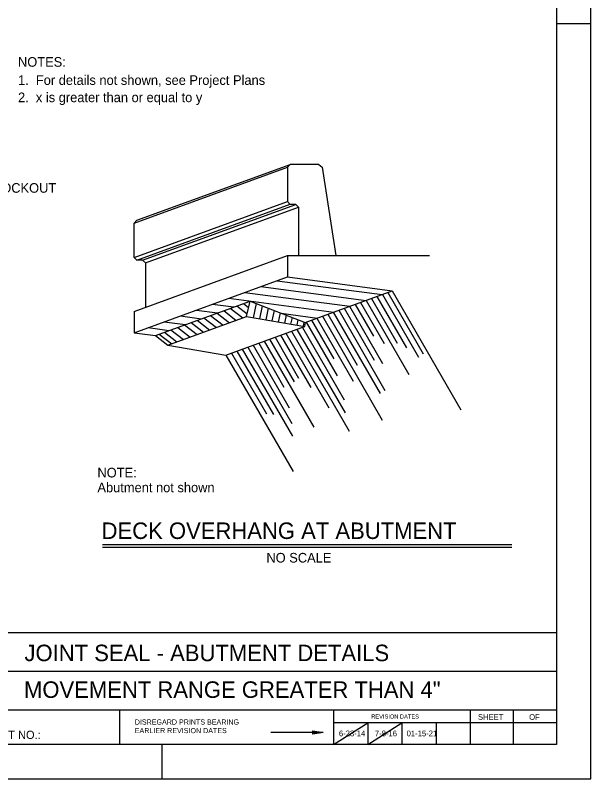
# Model space of a CAD drawing. Extents: x 0 to 2.83, y 0 to 1.83.
# Drawn here: x 2.135 to 2.833, y 0 to 0.927 of the extents above; entities that cross this region are included whole.
import ezdxf

# ---------------------------------------------------------------- set-up
doc = ezdxf.new("R2010")
doc.units = 0
for name, color, linetype in [('10 Sheet Format', 7, 'Continuous'), ('210 Border', 7, 'Continuous'), ('212 Leaders and Dim Lines', 7, 'Continuous'), ('214 Text and Titles', 7, 'Continuous'), ('241 Concrete', 7, 'Continuous')]:
    doc.layers.add(name, color=color, linetype=linetype)

msp = doc.modelspace()

# ---------------------------------------------------------------- linework, layer by layer
at = {"layer": '10 Sheet Format'}
msp.add_lwpolyline([(0, 0), (2.83333, 0), (2.83333, 1.83333), (0, 1.83333)], close=True, dxfattribs=at)
at = {"layer": '210 Border'}
for p, q in [((2.79167, 1.79167), (2.79167, 0.04167)), ((2.79167, 0.91667), (2.83333, 0.91667)), ((2.79167, 0.17708), (0.08333, 0.17708)), ((2.79167, 0.13021), (2.02083, 0.13021)), ((2.79167, 0.08333), (0.08333, 0.08333)), ((2.2614, 0.04167), (2.2614, 0.08333)), ((2.52083, 0.08333), (2.52083, 0.04167)), ((2.68695, 0.08306), (2.68695, 0.04167)), ((2.73903, 0.08333), (2.73903, 0.04167)), ((2.79167, 0.06771), (2.52083, 0.06771)), ((2.52083, 0.04167), (2.5625, 0.06771)), ((2.5625, 0.06771), (2.5625, 0.04167)), ((2.5625, 0.04167), (2.60417, 0.06771)), ((2.60417, 0.06771), (2.60417, 0.04167)), ((2.64583, 0.06771), (2.64583, 0.04167)), ((2.50281, 0.05608), (2.44482, 0.05608)), ((2.49602, 0.05817), (2.50852, 0.05608)), ((2.49602, 0.05399), (2.49602, 0.05817)), ((2.50852, 0.05608), (2.49602, 0.05399)), ((2.4981, 0.05677), (2.50227, 0.05608)), ((2.4981, 0.05538), (2.4981, 0.05677)), ((2.50227, 0.05608), (2.4981, 0.05538)), ((2.79167, 0.04167), (0.08333, 0.04167)), ((2.3125, 0.04167), (2.3125, 0))]:
    msp.add_line(p, q, dxfattribs=at)
for points in [[(2.50217, 0.05608), (2.49026, 0.05608)], [(2.50852, 0.05608), (2.49602, 0.05608)], [(2.50227, 0.05608), (2.4981, 0.05608)], [(2.50852, 0.05608), (2.50246, 0.05608)]]:
    msp.add_lwpolyline(points, dxfattribs=at)
at = {"layer": '214 Text and Titles'}
for p, q in [((2.24048, 0.28416), (2.73758, 0.28416)), ((2.24048, 0.28091), (2.73758, 0.28091))]:
    msp.add_line(p, q, dxfattribs=at)
at = {"layer": '241 Concrete'}
for p, q in [((2.27884, 0.67439), (2.465, 0.74215)), ((2.28231, 0.67786), (2.4685, 0.74563)), ((2.465, 0.74215), (2.46849, 0.74563)), ((2.465, 0.74215), (2.465, 0.70054)), ((2.50326, 0.74563), (2.46842, 0.74563)), ((2.50326, 0.74563), (2.50722, 0.74221)), ((2.50722, 0.74221), (2.52397, 0.63491)), ((2.27884, 0.63275), (2.465, 0.70051)), ((2.28219, 0.62936), (2.46854, 0.69719)), ((2.28906, 0.62936), (2.47525, 0.69713)), ((2.46502, 0.70049), (2.46838, 0.69713)), ((2.47525, 0.69713), (2.46838, 0.69713)), ((2.47525, 0.69713), (2.47867, 0.69371)), ((2.29268, 0.62602), (2.47867, 0.69371)), ((2.47867, 0.69371), (2.47867, 0.63497)), ((2.27887, 0.67443), (2.28231, 0.67786)), ((2.27884, 0.63275), (2.27884, 0.67439)), ((2.27883, 0.63276), (2.28223, 0.62936)), ((2.27901, 0.56721), (2.465, 0.63491)), ((2.465, 0.63491), (2.465, 0.60904)), ((2.465, 0.63491), (2.63757, 0.63491)), ((2.28906, 0.62936), (2.28219, 0.62936)), ((2.28906, 0.62936), (2.29268, 0.62602)), ((2.29268, 0.62602), (2.29268, 0.57219)), ((2.27901, 0.54135), (2.465, 0.60904)), ((2.4525, 0.60449), (2.58004, 0.5877)), ((2.465, 0.60904), (2.59235, 0.59227)), ((2.43292, 0.59736), (2.56047, 0.58057)), ((2.41335, 0.59024), (2.54089, 0.57345)), ((2.48673, 0.55372), (2.59219, 0.59216)), ((2.57373, 0.58543), (2.60976, 0.52303)), ((2.58036, 0.58784), (2.62423, 0.51185)), ((2.58698, 0.59026), (2.63006, 0.51564)), ((2.59219, 0.59216), (2.67552, 0.44782)), ((2.30472, 0.53797), (2.41962, 0.57979)), ((2.37419, 0.57599), (2.39988, 0.57261)), ((2.39377, 0.58311), (2.52131, 0.56632)), ((2.41178, 0.57694), (2.41797, 0.57212)), ((2.41556, 0.5609), (2.41962, 0.57979)), ((2.41962, 0.57979), (2.48673, 0.55372)), ((2.42375, 0.5595), (2.42745, 0.57669)), ((2.54723, 0.57577), (2.56963, 0.53697)), ((2.55386, 0.57819), (2.58259, 0.52843)), ((2.56048, 0.5806), (2.61233, 0.4908)), ((2.56711, 0.58301), (2.5984, 0.52881)), ((2.27901, 0.56721), (2.27901, 0.54135)), ((2.35461, 0.56886), (2.3803, 0.56548)), ((2.38768, 0.56816), (2.40294, 0.55631)), ((2.39571, 0.57109), (2.41097, 0.55923)), ((2.40374, 0.57401), (2.41629, 0.56426)), ((2.43155, 0.55817), (2.43492, 0.57385)), ((2.4391, 0.55688), (2.44215, 0.57104)), ((2.44666, 0.55559), (2.44938, 0.56823)), ((2.45421, 0.5543), (2.4566, 0.56542)), ((2.52073, 0.56611), (2.57772, 0.4674)), ((2.52736, 0.56852), (2.58352, 0.47125)), ((2.53398, 0.57094), (2.57041, 0.50785)), ((2.54061, 0.57336), (2.58062, 0.50405)), ((2.31998, 0.52611), (2.41556, 0.5609)), ((2.33504, 0.56174), (2.36072, 0.55835)), ((2.35555, 0.55647), (2.3708, 0.54461)), ((2.36358, 0.55939), (2.37884, 0.54754)), ((2.37161, 0.56232), (2.38687, 0.55046)), ((2.37965, 0.56524), (2.3949, 0.55338)), ((2.41556, 0.5609), (2.486, 0.54887)), ((2.45753, 0.56502), (2.50176, 0.55919)), ((2.46176, 0.55301), (2.46383, 0.56262)), ((2.46932, 0.55172), (2.47106, 0.55981)), ((2.47687, 0.55043), (2.47828, 0.557)), ((2.49423, 0.55645), (2.52136, 0.50947)), ((2.50086, 0.55887), (2.54499, 0.48243)), ((2.50748, 0.56128), (2.58024, 0.43527)), ((2.51411, 0.5637), (2.54976, 0.50195)), ((2.29588, 0.54749), (2.32157, 0.5441)), ((2.31546, 0.55461), (2.34115, 0.55123)), ((2.33184, 0.54784), (2.3471, 0.53598)), ((2.34023, 0.55089), (2.35548, 0.53903)), ((2.34805, 0.55374), (2.36331, 0.54188)), ((2.39039, 0.51409), (2.48599, 0.54887)), ((2.48317, 0.54784), (2.53393, 0.45991)), ((2.48443, 0.54914), (2.48551, 0.55419)), ((2.48673, 0.55372), (2.48598, 0.54888)), ((2.48761, 0.55404), (2.52526, 0.48882)), ((2.27906, 0.54135), (2.30472, 0.53797)), ((2.30472, 0.53797), (2.31998, 0.52611)), ((2.30926, 0.53962), (2.32452, 0.52776)), ((2.31565, 0.54195), (2.33091, 0.53009)), ((2.32367, 0.54487), (2.33893, 0.53301)), ((2.45666, 0.5382), (2.49333, 0.47469)), ((2.46329, 0.54061), (2.5154, 0.45035)), ((2.46991, 0.54302), (2.53998, 0.42166)), ((2.47654, 0.54543), (2.5351, 0.444)), ((2.43015, 0.52855), (2.46087, 0.47535)), ((2.43678, 0.53097), (2.49699, 0.42668)), ((2.44341, 0.53338), (2.47317, 0.48183)), ((2.45003, 0.53579), (2.47862, 0.48628)), ((2.31998, 0.52611), (2.39039, 0.51409)), ((2.41027, 0.52132), (2.47113, 0.41591)), ((2.4169, 0.52373), (2.47027, 0.43128)), ((2.42353, 0.52614), (2.46728, 0.45036)), ((2.39039, 0.51409), (2.47198, 0.37277)), ((2.39702, 0.5165), (2.43959, 0.44276)), ((2.40365, 0.51891), (2.44808, 0.44194))]:
    msp.add_line(p, q, dxfattribs=at)

# ---------------------------------------------------------------- texts
at = {"layer": '210 Border'}
for s, height, p in [('JOINT SEAL - ABUTMENT DETAILS', 0.02, (2.14577, 0.1427)), ('MOVEMENT RANGE GREATER THAN 4"', 0.02, (2.14521, 0.09817)), ('REVISION DATES', 0.004999, (2.56684, 0.07302)), ('SHEET', 0.006945, (2.69638, 0.07147)), ('OF', 0.006945, (2.75853, 0.07147)), ('DISREGARD PRINTS BEARING', 0.0062491, (2.27972, 0.06572)), ('CONTRACT NO.:', 0.01, (2.05997, 0.04828)), ('EARLIER REVISION DATES', 0.0062491, (2.27972, 0.05531)), ('6-23-14', 0.006943, (2.5276, 0.05151)), ('7-8-16', 0.006943, (2.57129, 0.05151)), ('01-15-21', 0.006943, (2.60979, 0.05151))]:
    msp.add_text(s, height=height, dxfattribs=at).set_placement(p)
at = {"layer": '212 Leaders and Dim Lines'}
for s, height, p in [('JOINT SEAL ASSEMBLY BLOCKOUT', 0.0116667, (1.91644, 0.71122)), ('NOTE:', 0.011667, (2.23437, 0.36569)), ('Abutment not shown', 0.0116667, (2.23437, 0.3477)), ('NO SCALE', 0.011667, (2.43953, 0.2624))]:
    msp.add_text(s, height=height, dxfattribs=at).set_placement(p)
at = {"layer": '214 Text and Titles'}
for s, height, p in [('NOTES:', 0.011667, (2.13792, 0.86415)), ('1.  For details not shown, see Project Plans', 0.0116667, (2.13795, 0.84208)), ('2.  x is greater than or equal to y', 0.0116667, (2.13795, 0.82115)), ('DECK OVERHANG AT ABUTMENT', 0.0200026, (2.23944, 0.291))]:
    msp.add_text(s, height=height, dxfattribs=at).set_placement(p)

doc.saveas('drawing.dxf')
